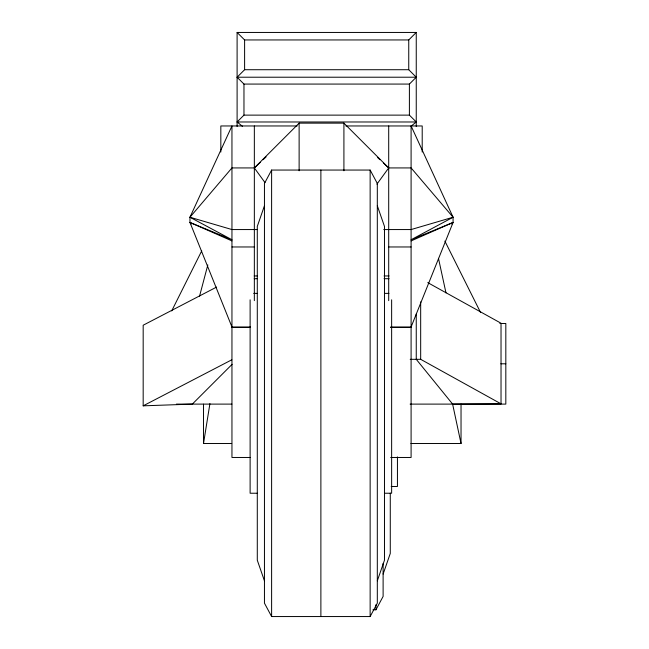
<?xml version="1.0" encoding="UTF-8"?>
<svg xmlns="http://www.w3.org/2000/svg" width="649" height="649" viewBox="0 0 649 649"><rect width="100%" height="100%" fill="white"/><g stroke="black" fill="none" stroke-linecap="round" stroke-linejoin="round"><path stroke-width="0.97" d="M231.677 443.518L203.518 443.518L209.919 403.597M199.559 296.155L207.826 264.914M264.451 205.774L257.288 226.404L257.288 560.201L264.451 580.831M377.312 580.831L384.476 560.201L384.476 226.404L377.312 205.774M383.113 574.089L390.276 553.459L390.276 493.126M390.649 457.472L411.093 457.472L411.093 125.963L453.075 217.237L453.075 222.453L411.093 326.966L390.649 326.966M250.449 326.966L231.953 326.966L189.962 222.453L189.962 217.237L231.953 125.963L231.953 457.472L250.449 457.472M171.693 310.92L201.725 250.863M271.615 170.054L264.451 183.448L264.451 603.156L271.615 616.55L370.141 616.55L377.312 603.156L377.312 183.448L370.141 170.054L271.615 170.054L271.615 616.55M372.924 609.809L375.941 609.809L383.113 596.415L383.113 563.389M376.915 184.146L388.702 167.929L411.093 167.929L453.075 217.237L411.093 239.741L453.075 222.453L451.809 224.002M191.236 224.002L189.962 222.453L231.953 239.741L189.962 217.237L231.953 167.929L254.343 167.929L260.217 162.42M237.104 77.215L244.608 69.719L408.748 69.719L416.252 77.215L409.397 84.07L243.967 84.07L237.104 77.215L416.252 77.215M242.523 126.377L237.104 121.98L243.967 115.124L409.397 115.124L416.252 121.98L410.833 126.377M383.559 163.11L388.702 167.929L343.913 123.14L299.124 123.14L254.343 167.929L264.946 182.523M237.104 126.45L237.104 32.45L244.608 39.946L408.748 39.946L416.252 32.45L416.252 126.45M232.131 364.3L192.323 404.108L143.178 405.836L143.178 325.222L216.596 287.077M263.153 159.67L266.09 156.92M143.178 405.836L231.823 359.789M411.093 240.901L453.075 222.453M453.075 217.237L411.093 229.559L383.721 229.559M427.74 282.623L501.028 323.226L501.028 403.84L452.637 404.108L416.252 359.319L416.252 313.978M237.104 32.45L416.252 32.45M237.104 121.98L416.252 121.98M297.137 125.963L220.83 125.963L220.83 152.028M345.901 125.963L422.207 125.963L422.207 152.028M257.329 229.559L231.953 229.559L189.962 217.237M231.953 246.969L254.343 246.969M388.702 246.969L411.093 246.969M254.213 275.955L257.239 275.955M384.046 275.955L389.076 275.955M254.213 278.705L257.239 278.705M384.046 278.705L389.076 278.705M253.702 293.38L257.288 293.38M384.476 293.38L388.954 293.38M499.852 323.494L505.822 323.494L505.822 404.108L410.095 404.108M231.953 327.494L250.449 327.494M390.649 327.494L411.093 327.494M410.209 359.319L420.674 359.319L501.028 403.84M500.85 363.797L505.822 363.797M176.398 404.108L231.871 404.108M410.906 443.518L461.033 443.518L461.033 404.157M391.169 486.482L397.439 486.482L397.439 456.912M257.288 493.232L250.116 493.232L250.116 299.797M384.476 493.232L391.639 493.232L391.639 299.797M189.962 222.453L231.953 240.901M377.686 157.61L379.892 159.67M444.873 241.095L480.609 312.575M438.473 258.343L445.985 292.894M452.588 403.97L461.033 443.518M420.674 301.882L420.674 359.319M409.397 84.07L409.397 115.124M408.748 39.946L408.748 69.719M388.702 125.963L388.702 300.641M375.941 604.706L375.941 609.809M370.141 170.054L370.141 616.55M343.913 123.14L343.913 170.776M320.882 170.054L320.882 616.55M299.124 123.14L299.124 170.776M254.343 125.963L254.343 300.641M244.608 39.946L244.608 69.719M243.967 84.07L243.967 115.124M203.518 404.157L203.518 443.518"/></g></svg>
